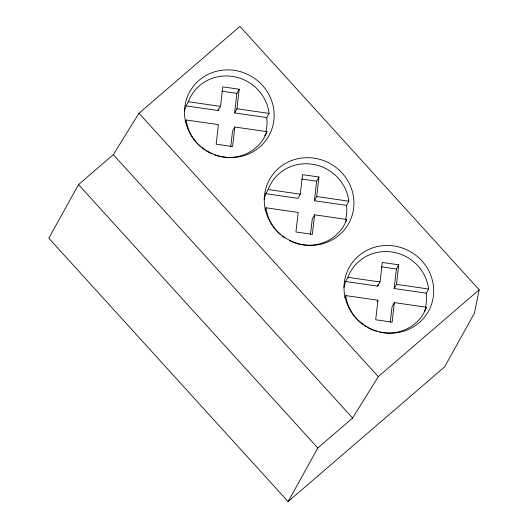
<?xml version="1.0" encoding="UTF-8"?>
<svg xmlns="http://www.w3.org/2000/svg" width="528" height="528" viewBox="0 0 528 528"><rect width="100%" height="100%" fill="white"/><g stroke="black" fill="none" stroke-linecap="round" stroke-linejoin="round"><path stroke-width="0.79" d="M184.569 111.071A42.082 40.333 29 0 1 186.067 105.897L218.209 110.55L218.394 108.92M218.209 110.55L220.519 106.379L222.763 86.849L239.184 89.225L236.94 108.755L234.63 112.926L266.765 117.579L269.075 113.408A42.088 40.333 29 0 0 232.313 76.388A42.088 40.333 29 0 0 188.384 101.732L186.067 105.897M230.749 146.652L232.525 131.188L234.835 127.017L266.977 131.67L264.66 135.835M234.63 112.926L236.874 93.39L239.184 89.225M234.835 127.017L232.591 146.553L216.17 144.177L218.414 124.641L186.278 119.995L185.123 122.074M265.835 193.697L297.97 198.35L300.28 194.179L302.531 174.649L318.952 177.019L316.701 196.555L314.391 200.726L346.526 205.372L348.843 201.208A42.088 40.333 29 0 0 312.081 164.188A42.088 40.333 29 0 0 268.145 189.532L265.835 193.697A42.088 40.333 29 0 0 264.178 199.624M310.51 234.452L312.292 218.988L314.602 214.817L346.738 219.47L345.583 221.549M314.391 200.726L316.642 181.19L318.952 177.019M314.602 214.817L312.352 234.353L295.931 231.977L298.181 212.441L266.046 207.794L264.891 209.873M343.946 287.423A42.088 40.333 29 0 1 345.602 281.497L377.738 286.15L377.923 284.519M344.652 297.673L345.807 295.594L377.949 300.241L375.698 319.777L392.119 322.153L394.363 302.617L426.505 307.27L424.195 311.434M377.738 286.15L380.048 281.978L382.298 262.442L398.713 264.818L396.469 284.354L394.159 288.526L426.294 293.172L428.604 289.007A42.088 40.333 29 0 0 391.849 251.988A42.088 40.333 29 0 0 347.912 277.332L345.602 281.497M390.278 322.252L392.053 306.788L394.363 302.617M394.159 288.526L396.403 268.99L398.713 264.818M479.186 289.799L474.382 313.243L444.668 366.841L288.103 501.6L48.814 238.201L78.52 184.609L113.315 154.658L138.996 113.243L239.897 26.4L479.186 289.799L378.292 376.642L352.605 418.057L317.816 448.001L288.103 501.6M377.177 301.633L377.949 300.241M222.017 91.238L236.874 93.39M188.384 101.732L220.519 106.379M236.94 108.755L269.075 113.408M301.785 179.038L316.642 181.19M268.145 189.532L300.28 194.179M316.701 196.555L348.843 201.208M381.546 266.838L396.403 268.99M347.912 277.332L380.048 281.978M396.469 284.354L428.604 289.007M138.996 113.243L378.292 376.642M113.315 154.658L352.605 418.057M78.52 184.609L317.816 448.001M426.294 293.172A42.088 40.333 29 0 1 425.337 307.765M426.505 307.27A42.088 40.333 29 0 1 379.54 332.059M376.55 331.294A42.088 40.333 29 0 1 374.339 330.581M373.613 330.317A42.088 40.333 29 0 1 369.356 328.475M368.669 328.119A42.088 40.333 29 0 1 367.31 327.386M365.977 326.594A42.088 40.333 29 0 1 364.67 325.763M363.396 324.885A42.088 40.333 29 0 1 345.807 295.594M346.526 205.372A42.088 40.333 29 0 1 345.754 219.212M346.738 219.47A42.088 40.333 29 0 1 300.524 244.418M299.772 244.259A42.088 40.333 29 0 1 294.578 242.781M293.852 242.524A42.088 40.333 29 0 1 289.595 240.676M284.909 237.963A42.088 40.333 29 0 1 282.388 236.168M280.592 234.703A42.088 40.333 29 0 1 266.046 207.794M266.759 117.572A42.082 40.333 29 0 1 265.987 131.413M266.977 131.67A42.088 40.333 29 0 1 214.81 154.981M211.933 153.853A42.088 40.333 29 0 1 210.527 153.212M209.827 152.876A42.088 40.333 29 0 1 206.448 150.995M205.141 150.163A42.088 40.333 29 0 1 202.019 147.886M200.825 146.903A42.088 40.333 29 0 1 186.278 119.995M349.087 308.167A45.283 43.395 29 0 0 426.69 314.186A45.283 43.395 29 0 0 390.799 245.612A45.283 43.395 29 0 0 349.087 308.167M269.32 220.367A45.283 43.395 29 0 0 346.922 226.387A45.283 43.395 29 0 0 311.032 157.813A45.283 43.395 29 0 0 269.32 220.367M189.559 132.568A45.283 43.395 29 0 0 267.161 138.587A45.283 43.395 29 0 0 231.264 70.013A45.283 43.395 29 0 0 189.559 132.568"/></g></svg>
